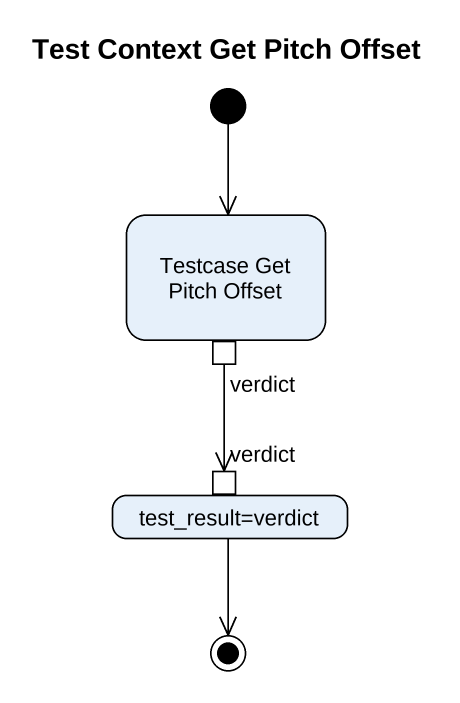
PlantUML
@startuml
title Test Context Get Pitch Offset
hide empty description
state "Testcase Get Pitch Offset" as Testcase_Get_Pitch_Offset {
  state verdict <<outputPin>>
}
state "test_result=verdict" as test_result_verdict {
  state "verdict" as verdict_2 <<inputPin>>
}
[*] --> Testcase_Get_Pitch_Offset
verdict --> verdict_2
test_result_verdict --> [*]
@enduml
